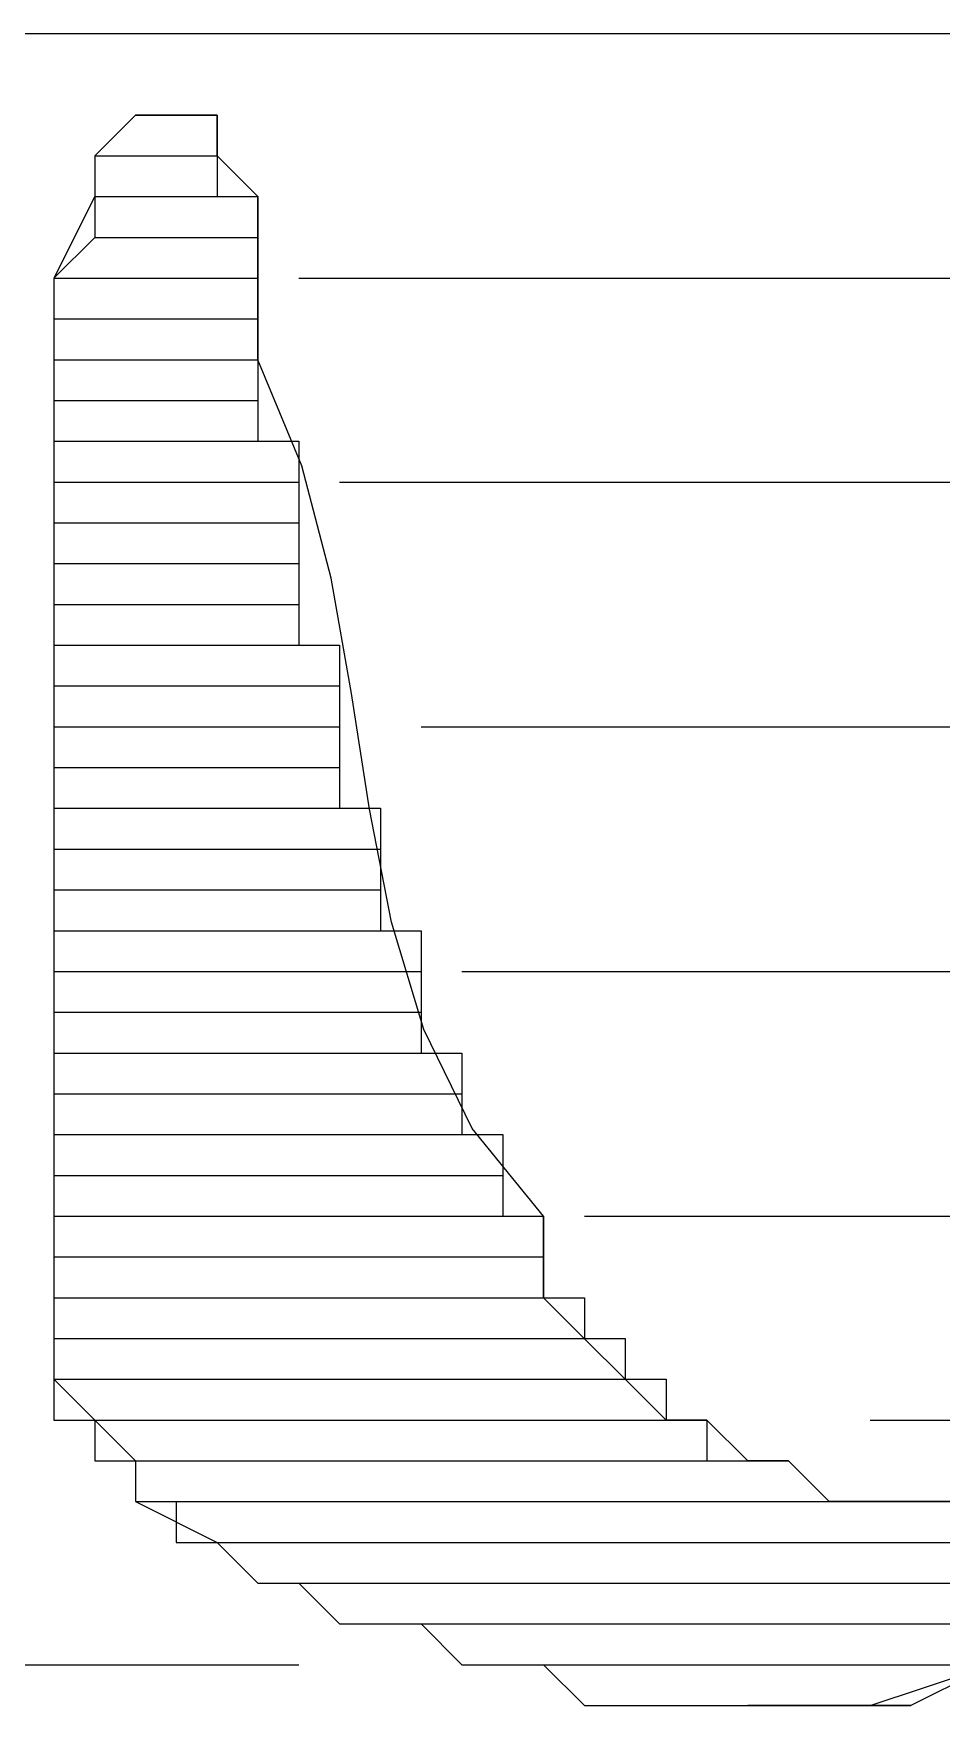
# Model space of a CAD drawing. Header units: metres. Extents: x 45 to 1207, y 17 to 774.
# Drawn here: x 964.68 to 970.02, y 27.12 to 36.96 of the extents above; entities that cross this region are included whole.
import ezdxf

# ---------------------------------------------------------------- set-up
doc = ezdxf.new("R2010")
doc.units = ezdxf.units.M

msp = doc.modelspace()

# ---------------------------------------------------------------- linework, layer by layer
for p, q in [((962.16, 36.96), (971.76, 36.96)), ((965.28, 36.48), (965.04, 36.24)), ((965.28, 36.48), (965.04, 36.24)), ((965.52, 36.48), (965.28, 36.48)), ((965.28, 36.48), (965.76, 36.48)), ((965.28, 36.48), (965.76, 36.48)), ((965.28, 36.48), (965.76, 36.48)), ((965.76, 36.48), (965.28, 36.48)), ((965.76, 36.48), (965.76, 36.24)), ((965.76, 36.24), (965.76, 36.48)), ((965.04, 36.24), (965.76, 36.24)), ((965.04, 36.24), (965.76, 36.24)), ((965.04, 36.24), (965.76, 36.24)), ((965.04, 36.24), (965.76, 36.24)), ((965.04, 36.24), (965.76, 36.24)), ((965.04, 36.24), (965.76, 36.24)), ((965.04, 36.24), (965.76, 36.24)), ((965.04, 36.24), (965.76, 36.24)), ((965.04, 36.24), (965.76, 36.24)), ((965.04, 36.24), (965.04, 36)), ((965.04, 36.24), (965.76, 36.24)), ((965.04, 36.24), (965.04, 36)), ((965.76, 36.24), (965.76, 36)), ((966, 36), (965.76, 36.24)), ((965.04, 36), (964.8, 35.52)), ((965.04, 36), (965.76, 36)), ((965.04, 36), (966.0001, 36)), ((965.04, 36), (966.0001, 36)), ((965.04, 36), (966.0001, 36)), ((965.04, 36), (966.0001, 36)), ((965.04, 36), (966.0001, 36)), ((965.04, 36), (966.0001, 36)), ((965.04, 36), (965.04, 35.76)), ((965.04, 36), (966.0001, 36)), ((966, 35.04), (966, 36)), ((966.0001, 36), (966.0001, 35.76)), ((965.04, 35.76), (964.8, 35.52)), ((965.04, 35.76), (966.0001, 35.76)), ((965.04, 35.76), (966.0001, 35.76)), ((965.04, 35.76), (966.0001, 35.76)), ((965.04, 35.76), (966.0001, 35.76)), ((966.0001, 35.76), (966.0001, 35.52)), ((964.8, 35.52), (966.0001, 35.52)), ((964.8, 35.52), (966, 35.52)), ((964.8, 35.52), (966, 35.52)), ((964.8, 35.52), (966, 35.52)), ((964.8, 35.52), (966, 35.52)), ((964.8, 35.52), (966, 35.52)), ((964.8, 35.52), (966, 35.52)), ((964.8, 35.52), (966, 35.52)), ((964.8, 35.52), (966, 35.52)), ((964.8, 35.52), (966, 35.52)), ((964.8, 35.52), (966, 35.52)), ((964.8, 35.52), (964.8, 35.28)), ((964.8, 35.52), (966, 35.52)), ((964.8, 35.52), (964.8, 29.04)), ((966, 35.52), (966, 35.28)), ((966.2401, 35.52), (972.48, 35.52)), ((964.8, 35.28), (966, 35.28)), ((964.8, 35.28), (964.8, 35.04)), ((964.8, 35.28), (966, 35.28)), ((966, 35.28), (966, 35.04)), ((964.8, 35.04), (966, 35.04)), ((964.8, 35.04), (966, 35.04)), ((964.8, 35.04), (966, 35.04)), ((964.8, 35.04), (966, 35.04)), ((964.8, 35.04), (966, 35.04)), ((964.8, 35.04), (964.8, 34.8)), ((964.8, 35.04), (966, 35.04)), ((966, 35.04), (966, 34.8)), ((964.8, 34.8), (966, 34.8)), ((964.8, 34.8), (966, 34.8)), ((964.8, 34.8), (966, 34.8)), ((964.8, 34.8), (964.8, 34.56)), ((964.8, 34.8), (966, 34.8)), ((966, 34.8), (966, 34.56)), ((964.8, 34.56), (966, 34.56)), ((964.8, 34.56), (966, 34.56)), ((964.8, 34.56), (966, 34.56)), ((964.8, 34.56), (966.24, 34.56)), ((964.8, 34.56), (966.24, 34.56)), ((964.8, 34.56), (966.24, 34.56)), ((964.8, 34.56), (966.24, 34.56)), ((964.8, 34.56), (964.8, 34.32)), ((964.8, 34.56), (966.24, 34.56)), ((966.24, 34.56), (966.24, 34.32)), ((964.8, 34.32), (966.24, 34.32)), ((964.8, 34.32), (966.24, 34.32)), ((964.8, 34.32), (966.24, 34.32)), ((964.8, 34.32), (964.8, 34.08)), ((964.8, 34.32), (966.24, 34.32)), ((966.24, 34.32), (966.24, 34.08)), ((966.48, 34.32), (972.72, 34.32)), ((964.8, 34.08), (966.24, 34.08)), ((964.8, 34.08), (964.8, 33.84)), ((964.8, 34.08), (966.24, 34.08)), ((966.24, 34.08), (966.24, 33.84)), ((964.8, 33.84), (966.24, 33.84)), ((964.8, 33.84), (966.24, 33.84)), ((964.8, 33.84), (966.24, 33.84)), ((964.8, 33.84), (966.24, 33.84)), ((964.8, 33.84), (966.24, 33.84)), ((964.8, 33.84), (964.8, 33.6)), ((964.8, 33.84), (966.24, 33.84)), ((966.24, 33.84), (966.24, 33.6)), ((964.8, 33.6), (966.24, 33.6)), ((964.8, 33.6), (966.24, 33.6)), ((964.8, 33.6), (966.24, 33.6)), ((964.8, 33.6), (966.24, 33.6)), ((964.8, 33.6), (966.24, 33.6)), ((964.8, 33.6), (964.8, 33.36)), ((964.8, 33.6), (966.24, 33.6)), ((966.24, 33.6), (966.24, 33.36)), ((964.8, 33.36), (966.24, 33.36)), ((964.8, 33.36), (966.24, 33.36)), ((964.8, 33.36), (966.24, 33.36)), ((964.8, 33.36), (966.48, 33.36)), ((964.8, 33.36), (966.48, 33.36)), ((964.8, 33.36), (964.8, 33.12)), ((964.8, 33.36), (966.48, 33.36)), ((966.48, 33.36), (966.48, 33.12)), ((964.8, 33.12), (966.48, 33.12)), ((964.8, 33.12), (964.8, 32.88)), ((964.8, 33.12), (966.48, 33.12)), ((966.48, 33.12), (966.48, 32.88)), ((964.8, 32.88), (966.48, 32.88)), ((964.8, 32.88), (964.8, 32.64)), ((964.8, 32.88), (966.48, 32.88)), ((966.48, 32.88), (966.48, 32.64)), ((966.96, 32.88), (972.72, 32.88)), ((964.8, 32.64), (966.48, 32.64)), ((964.8, 32.64), (966.48, 32.64)), ((964.8, 32.64), (966.48, 32.64)), ((964.8, 32.64), (966.48, 32.64)), ((964.8, 32.64), (966.48, 32.64)), ((964.8, 32.64), (966.48, 32.64)), ((964.8, 32.64), (966.48, 32.64)), ((964.8, 32.64), (964.8, 32.4)), ((964.8, 32.64), (966.48, 32.64)), ((966.48, 32.64), (966.48, 32.4)), ((964.8, 32.4), (966.48, 32.4)), ((964.8, 32.4), (966.72, 32.4)), ((964.8, 32.4), (966.72, 32.4)), ((964.8, 32.4), (966.72, 32.4)), ((964.8, 32.4), (966.72, 32.4)), ((964.8, 32.4), (964.8, 32.16)), ((964.8, 32.4), (966.72, 32.4)), ((966.72, 32.4), (966.72, 32.16)), ((964.8, 32.16), (966.72, 32.16)), ((964.8, 32.16), (966.72, 32.16)), ((964.8, 32.16), (966.72, 32.16)), ((964.8, 32.16), (966.72, 32.16)), ((964.8, 32.16), (966.72, 32.16)), ((964.8, 32.16), (964.8, 31.92)), ((964.8, 32.16), (966.72, 32.16)), ((966.72, 32.16), (966.72, 31.92)), ((964.8, 31.92), (966.72, 31.92)), ((964.8, 31.92), (966.72, 31.92)), ((964.8, 31.92), (966.72, 31.92)), ((964.8, 31.92), (964.8, 31.68)), ((964.8, 31.92), (966.72, 31.92)), ((966.72, 31.92), (966.72, 31.68)), ((964.8, 31.68), (966.72, 31.68)), ((964.8, 31.68), (966.72, 31.68)), ((964.8, 31.68), (966.72, 31.68)), ((964.8, 31.68), (966.72, 31.68)), ((964.8, 31.68), (966.72, 31.68)), ((964.8, 31.68), (966.72, 31.68)), ((964.8, 31.68), (966.72, 31.68)), ((964.8, 31.68), (966.72, 31.68)), ((964.8, 31.68), (966.72, 31.68)), ((964.8, 31.68), (966.72, 31.68)), ((964.8, 31.68), (966.72, 31.68)), ((964.8, 31.68), (966.96, 31.68)), ((964.8, 31.68), (966.96, 31.68)), ((964.8, 31.68), (964.8, 31.44)), ((964.8, 31.68), (966.96, 31.68)), ((966.96, 31.68), (966.96, 31.44)), ((964.8, 31.44), (966.96, 31.44)), ((964.8, 31.44), (966.96, 31.44)), ((964.8, 31.44), (966.96, 31.44)), ((964.8, 31.44), (966.96, 31.44)), ((964.8, 31.44), (966.96, 31.44)), ((964.8, 31.44), (964.8, 31.2)), ((964.8, 31.44), (966.96, 31.44)), ((966.96, 31.44), (966.96, 31.2)), ((967.2, 31.44), (972.72, 31.44)), ((964.8, 31.2), (966.96, 31.2)), ((964.8, 31.2), (966.96, 31.2)), ((964.8, 31.2), (966.96, 31.2)), ((964.8, 31.2), (966.96, 31.2)), ((964.8, 31.2), (966.96, 31.2)), ((964.8, 31.2), (966.96, 31.2)), ((964.8, 31.2), (966.96, 31.2)), ((964.8, 31.2), (966.96, 31.2)), ((964.8, 31.2), (966.96, 31.2)), ((964.8, 31.2), (964.8, 30.96)), ((964.8, 31.2), (966.96, 31.2)), ((966.96, 31.2), (966.96, 30.96)), ((964.8, 30.96), (966.96, 30.96)), ((964.8, 30.96), (966.96, 30.96)), ((964.8, 30.96), (966.96, 30.96)), ((964.8, 30.96), (966.96, 30.96)), ((964.8, 30.96), (966.96, 30.96)), ((964.8, 30.96), (967.2, 30.96)), ((964.8, 30.96), (967.2, 30.96)), ((964.8, 30.96), (967.2, 30.96)), ((964.8, 30.96), (967.2, 30.96)), ((964.8, 30.96), (967.2, 30.96)), ((964.8, 30.96), (967.2, 30.96)), ((964.8, 30.96), (964.8, 30.72)), ((964.8, 30.96), (967.2, 30.96)), ((967.2, 30.96), (967.2, 30.72)), ((964.8, 30.72), (967.2, 30.72)), ((964.8, 30.72), (967.2, 30.72)), ((964.8, 30.72), (967.2, 30.72)), ((964.8, 30.72), (964.8, 30.48)), ((964.8, 30.72), (967.2, 30.72)), ((967.2, 30.72), (967.2, 30.48)), ((964.8, 30.48), (967.2, 30.48)), ((964.8, 30.48), (967.2, 30.48)), ((964.8, 30.48), (967.2, 30.48)), ((964.8, 30.48), (967.2, 30.48)), ((964.8, 30.48), (967.2, 30.48)), ((964.8, 30.48), (967.2, 30.48)), ((964.8, 30.48), (967.2, 30.48)), ((964.8, 30.48), (967.2, 30.48)), ((964.8, 30.48), (967.2, 30.48)), ((964.8, 30.48), (967.2, 30.48)), ((964.8, 30.48), (967.2, 30.48)), ((964.8, 30.48), (967.44, 30.48)), ((964.8, 30.48), (967.44, 30.48)), ((964.8, 30.48), (964.8, 30.24)), ((964.8, 30.48), (967.44, 30.48)), ((967.44, 30.48), (967.44, 30.24)), ((964.8, 30.24), (967.44, 30.24)), ((964.8, 30.24), (967.44, 30.24)), ((964.8, 30.24), (967.44, 30.24)), ((964.8, 30.24), (967.44, 30.24)), ((964.8, 30.24), (967.44, 30.24)), ((964.8, 30.24), (967.44, 30.24)), ((964.8, 30.24), (967.44, 30.24)), ((964.8, 30.24), (967.44, 30.24)), ((964.8, 30.24), (967.44, 30.24)), ((964.8, 30.24), (967.44, 30.24)), ((964.8, 30.24), (967.44, 30.24)), ((964.8, 30.24), (967.44, 30.24)), ((964.8, 30.24), (967.44, 30.24)), ((964.8, 30.24), (967.44, 30.24)), ((964.8, 30.24), (967.44, 30.24)), ((964.8, 30.24), (964.8, 30)), ((964.8, 30.24), (967.44, 30.24)), ((967.44, 30.24), (967.44, 30)), ((964.8, 30), (967.44, 30)), ((964.8, 30), (967.44, 30)), ((964.8, 30), (967.44, 30)), ((964.8, 30), (967.44, 30)), ((964.8, 30), (967.44, 30)), ((964.8, 30), (967.44, 30)), ((964.8, 30), (967.44, 30)), ((964.8, 30), (967.68, 30)), ((964.8, 30), (967.68, 30)), ((964.8, 30), (967.68, 30)), ((964.8, 30), (967.68, 30)), ((964.8, 30), (967.68, 30)), ((964.8, 30), (967.68, 30)), ((964.8, 30), (967.68, 30)), ((964.8, 30), (967.68, 30)), ((964.8, 30), (964.8, 29.76)), ((964.8, 30), (967.68, 30)), ((967.68, 30), (967.68, 29.76)), ((967.6801, 29.52), (967.6801, 30)), ((967.92, 30), (972.0001, 30)), ((964.8, 29.76), (967.68, 29.76)), ((964.8, 29.76), (967.68, 29.76)), ((964.8, 29.76), (967.68, 29.76)), ((964.8, 29.76), (967.68, 29.76)), ((964.8, 29.76), (967.68, 29.76)), ((964.8, 29.76), (967.68, 29.76)), ((964.8, 29.76), (967.68, 29.76)), ((964.8, 29.76), (967.68, 29.76)), ((964.8, 29.76), (967.68, 29.76)), ((964.8, 29.76), (967.68, 29.76)), ((964.8, 29.76), (967.68, 29.76)), ((964.8, 29.76), (967.68, 29.76)), ((964.8, 29.76), (967.68, 29.76)), ((964.8, 29.76), (964.8, 29.52)), ((964.8, 29.76), (967.68, 29.76)), ((967.68, 29.76), (967.68, 29.52)), ((964.8, 29.52), (967.68, 29.52)), ((964.8, 29.52), (967.68, 29.52)), ((964.8, 29.52), (967.68, 29.52)), ((964.8, 29.52), (967.68, 29.52)), ((964.8, 29.52), (967.68, 29.52)), ((964.8, 29.52), (967.92, 29.52)), ((964.8, 29.52), (967.92, 29.52)), ((964.8, 29.52), (967.92, 29.52)), ((964.8, 29.52), (967.92, 29.52)), ((964.8, 29.52), (967.92, 29.52)), ((964.8, 29.52), (967.92, 29.52)), ((964.8, 29.52), (967.92, 29.52)), ((964.8, 29.52), (967.92, 29.52)), ((964.8, 29.52), (967.92, 29.52)), ((964.8, 29.52), (967.92, 29.52)), ((964.8, 29.52), (967.92, 29.52)), ((964.8, 29.52), (967.92, 29.52)), ((964.8, 29.52), (964.8, 29.28)), ((964.8, 29.52), (967.92, 29.52)), ((968.4, 28.8), (967.6801, 29.52)), ((967.92, 29.52), (967.92, 29.28)), ((964.8, 29.28), (967.92, 29.28)), ((964.8, 29.28), (967.92, 29.28)), ((964.8, 29.28), (967.92, 29.28)), ((964.8, 29.28), (967.92, 29.28)), ((964.8, 29.28), (967.92, 29.28)), ((964.8, 29.28), (967.92, 29.28)), ((964.8, 29.28), (967.92, 29.28)), ((964.8, 29.28), (967.92, 29.28)), ((964.8, 29.28), (967.92, 29.28)), ((964.8, 29.28), (967.92, 29.28)), ((964.8, 29.28), (967.92, 29.28)), ((964.8, 29.28), (968.16, 29.28)), ((964.8, 29.28), (968.16, 29.28)), ((964.8, 29.28), (968.16, 29.28)), ((964.8, 29.28), (968.16, 29.28)), ((964.8, 29.28), (968.16, 29.28)), ((964.8, 29.28), (968.16, 29.28)), ((964.8, 29.28), (968.16, 29.28)), ((964.8, 29.28), (968.16, 29.28)), ((964.8, 29.28), (968.16, 29.28)), ((964.8, 29.28), (968.16, 29.28)), ((964.8, 29.28), (968.16, 29.28)), ((964.8, 29.28), (968.16, 29.28)), ((964.8, 29.28), (968.16, 29.28)), ((964.8, 29.28), (968.16, 29.28)), ((964.8, 29.28), (964.8, 29.04)), ((964.8, 29.28), (968.16, 29.28)), ((968.16, 29.28), (968.16, 29.04)), ((964.8, 29.04), (968.16, 29.04)), ((964.8, 29.04), (968.16, 29.04)), ((964.8, 29.04), (968.16, 29.04)), ((964.8, 29.04), (968.16, 29.04)), ((964.8, 29.04), (968.16, 29.04)), ((964.8, 29.04), (968.16, 29.04)), ((964.8, 29.04), (968.16, 29.04)), ((964.8, 29.04), (968.16, 29.04)), ((964.8, 29.04), (968.16, 29.04)), ((964.8, 29.04), (968.16, 29.04)), ((964.8, 29.04), (968.16, 29.04)), ((964.8, 29.04), (968.4, 29.04)), ((964.8, 29.04), (968.4, 29.04)), ((964.8, 29.04), (968.4, 29.04)), ((964.8, 29.04), (968.4, 29.04)), ((964.8, 29.04), (968.4, 29.04)), ((964.8, 29.04), (968.4, 29.04)), ((964.8, 29.04), (968.4, 29.04)), ((964.8, 29.04), (968.4, 29.04)), ((964.8, 29.04), (968.4, 29.04)), ((964.8, 29.04), (968.4, 29.04)), ((964.8, 29.04), (968.4, 29.04)), ((964.8, 29.04), (968.4, 29.04)), ((964.8, 29.04), (968.4, 29.04)), ((964.8, 29.04), (968.4, 29.04)), ((964.8, 29.04), (964.8, 28.8)), ((964.8, 29.04), (968.4, 29.04)), ((964.8, 29.04), (965.28, 28.56)), ((968.4, 29.04), (968.4, 28.8)), ((964.8, 28.8), (968.4, 28.8)), ((964.8, 28.8), (968.4, 28.8)), ((964.8, 28.8), (968.4, 28.8)), ((964.8, 28.8), (968.4, 28.8)), ((964.8, 28.8), (968.4, 28.8)), ((965.04, 28.8), (968.4, 28.8)), ((965.04, 28.8), (968.4, 28.8)), ((965.04, 28.8), (968.64, 28.8)), ((965.04, 28.8), (968.64, 28.8)), ((965.04, 28.8), (968.64, 28.8)), ((965.04, 28.8), (968.64, 28.8)), ((965.04, 28.8), (968.64, 28.8)), ((965.04, 28.8), (968.64, 28.8)), ((965.04, 28.8), (968.64, 28.8)), ((965.04, 28.8), (968.64, 28.8)), ((965.04, 28.8), (968.64, 28.8)), ((965.04, 28.8), (968.64, 28.8)), ((965.04, 28.8), (968.64, 28.8)), ((965.04, 28.8), (968.64, 28.8)), ((965.04, 28.8), (968.64, 28.8)), ((965.04, 28.8), (968.64, 28.8)), ((965.04, 28.8), (968.64, 28.8)), ((965.04, 28.8), (968.64, 28.8)), ((965.04, 28.8), (968.64, 28.8)), ((965.04, 28.8), (968.64, 28.8)), ((965.04, 28.8), (968.64, 28.8)), ((965.04, 28.8), (968.64, 28.8)), ((965.04, 28.8), (965.04, 28.56)), ((965.04, 28.8), (968.64, 28.8)), ((968.64, 28.8), (968.4, 28.8)), ((968.64, 28.8), (968.64, 28.56)), ((968.88, 28.56), (968.64, 28.8)), ((969.6, 28.8), (970.32, 28.8)), ((965.04, 28.56), (968.64, 28.56)), ((965.04, 28.56), (968.8801, 28.56)), ((965.04, 28.56), (968.8801, 28.56)), ((965.04, 28.56), (968.8801, 28.56)), ((965.04, 28.56), (968.8801, 28.56)), ((965.04, 28.56), (968.8801, 28.56)), ((965.04, 28.56), (968.8801, 28.56)), ((965.04, 28.56), (968.8801, 28.56)), ((965.04, 28.56), (968.8801, 28.56)), ((965.04, 28.56), (968.8801, 28.56)), ((965.04, 28.56), (968.8801, 28.56)), ((965.04, 28.56), (968.8801, 28.56)), ((965.04, 28.56), (968.8801, 28.56)), ((965.04, 28.56), (968.8801, 28.56)), ((965.04, 28.56), (968.8801, 28.56)), ((965.04, 28.56), (968.8801, 28.56)), ((965.04, 28.56), (968.8801, 28.56)), ((965.04, 28.56), (968.8801, 28.56)), ((965.04, 28.56), (968.8801, 28.56)), ((965.28, 28.56), (969.1201, 28.56)), ((965.28, 28.56), (969.1201, 28.56)), ((965.28, 28.56), (969.1201, 28.56)), ((965.28, 28.56), (969.1201, 28.56)), ((965.28, 28.56), (969.1201, 28.56)), ((965.28, 28.56), (969.1201, 28.56)), ((965.28, 28.56), (969.1201, 28.56)), ((965.28, 28.56), (969.1201, 28.56)), ((965.28, 28.56), (969.1201, 28.56)), ((965.28, 28.56), (969.1201, 28.56)), ((965.28, 28.56), (969.1201, 28.56)), ((965.28, 28.56), (969.1201, 28.56)), ((965.28, 28.56), (969.1201, 28.56)), ((965.28, 28.56), (969.1201, 28.56)), ((965.28, 28.56), (965.28, 28.32)), ((965.28, 28.56), (969.1201, 28.56)), ((965.28, 28.56), (965.28, 28.32)), ((969.12, 28.56), (968.88, 28.56)), ((969.36, 28.32), (969.12, 28.56)), ((969.1201, 28.56), (969.36, 28.32)), ((965.28, 28.32), (969.36, 28.32)), ((965.28, 28.32), (969.36, 28.32)), ((965.28, 28.32), (969.36, 28.32)), ((965.28, 28.32), (969.36, 28.32)), ((965.28, 28.32), (969.36, 28.32)), ((965.28, 28.32), (969.36, 28.32)), ((965.28, 28.32), (969.36, 28.32)), ((965.28, 28.32), (969.6, 28.32)), ((965.28, 28.32), (969.6, 28.32)), ((965.28, 28.32), (969.6, 28.32)), ((965.28, 28.32), (969.6, 28.32)), ((965.28, 28.32), (969.6, 28.32)), ((965.28, 28.32), (969.6, 28.32)), ((965.28, 28.32), (969.6, 28.32)), ((965.28, 28.32), (969.6, 28.32)), ((965.28, 28.32), (970.08, 28.32)), ((965.28, 28.32), (970.08, 28.32)), ((965.28, 28.32), (972.48, 28.32)), ((965.28, 28.32), (972.48, 28.32)), ((965.28, 28.32), (972.48, 28.32)), ((965.28, 28.32), (972.48, 28.32)), ((965.28, 28.32), (972.48, 28.32)), ((965.28, 28.32), (972.48, 28.32)), ((965.28, 28.32), (965.76, 28.08)), ((965.52, 28.32), (972.48, 28.32)), ((965.52, 28.32), (972.48, 28.32)), ((965.52, 28.32), (972.24, 28.32)), ((965.52, 28.32), (972.48, 28.32)), ((965.52, 28.32), (972.24, 28.32)), ((965.52, 28.32), (972.24, 28.32)), ((965.52, 28.32), (965.52, 28.08)), ((965.52, 28.32), (972.24, 28.32)), ((970.56, 28.32), (969.36, 28.32)), ((965.52, 28.08), (972.24, 28.08)), ((965.52, 28.08), (972.24, 28.08)), ((965.52, 28.08), (972.24, 28.08)), ((965.52, 28.08), (972.24, 28.08)), ((965.52, 28.08), (972.24, 28.08)), ((965.52, 28.08), (972.24, 28.08)), ((965.52, 28.08), (972.24, 28.08)), ((965.52, 28.08), (972.24, 28.08)), ((965.52, 28.08), (972.24, 28.08)), ((965.76, 28.08), (972, 28.08)), ((965.76, 28.08), (972.24, 28.08)), ((965.76, 28.08), (972, 28.08)), ((965.76, 28.08), (972, 28.08)), ((965.76, 28.08), (972, 28.08)), ((965.76, 28.08), (972, 28.08)), ((965.76, 28.08), (972, 28.08)), ((965.76, 28.08), (972, 28.08)), ((965.76, 28.08), (966, 27.84)), ((965.76, 28.08), (972, 28.08)), ((965.76, 28.08), (966, 27.84)), ((966, 27.84), (972, 27.84)), ((966, 27.84), (972, 27.84)), ((966, 27.84), (972, 27.84)), ((966, 27.84), (971.76, 27.84)), ((966, 27.84), (972, 27.84)), ((966, 27.84), (971.76, 27.84)), ((966, 27.84), (971.76, 27.84)), ((966, 27.84), (971.76, 27.84)), ((966, 27.84), (971.76, 27.84)), ((966, 27.84), (971.76, 27.84)), ((966, 27.84), (971.76, 27.84)), ((966, 27.84), (971.76, 27.84)), ((966, 27.84), (971.76, 27.84)), ((966, 27.84), (971.76, 27.84)), ((966, 27.84), (971.76, 27.84)), ((966, 27.84), (971.76, 27.84)), ((966, 27.84), (971.76, 27.84)), ((966, 27.84), (966.2401, 27.84)), ((966.24, 27.84), (971.76, 27.84)), ((966.24, 27.84), (971.76, 27.84)), ((966.24, 27.84), (971.76, 27.84)), ((966.24, 27.84), (971.76, 27.84)), ((966.24, 27.84), (971.52, 27.84)), ((966.24, 27.84), (971.76, 27.84)), ((966.24, 27.84), (971.52, 27.84)), ((966.24, 27.84), (971.52, 27.84)), ((966.24, 27.84), (971.52, 27.84)), ((966.24, 27.84), (971.52, 27.84)), ((966.24, 27.84), (971.52, 27.84)), ((966.24, 27.84), (971.52, 27.84)), ((966.24, 27.84), (971.52, 27.84)), ((966.24, 27.84), (971.52, 27.84)), ((966.24, 27.84), (971.52, 27.84)), ((966.24, 27.84), (971.52, 27.84)), ((966.24, 27.84), (966.48, 27.6)), ((966.24, 27.84), (971.52, 27.84)), ((966.2401, 27.84), (966.48, 27.6)), ((969.6, 27.12), (971.76, 27.84)), ((966.48, 27.6), (971.52, 27.6)), ((966.48, 27.6), (971.52, 27.6)), ((966.48, 27.6), (971.52, 27.6)), ((966.48, 27.6), (971.28, 27.6)), ((966.48, 27.6), (971.52, 27.6)), ((966.48, 27.6), (971.28, 27.6)), ((966.48, 27.6), (971.28, 27.6)), ((966.48, 27.6), (971.28, 27.6)), ((966.48, 27.6), (971.28, 27.6)), ((966.48, 27.6), (971.28, 27.6)), ((966.48, 27.6), (971.28, 27.6)), ((966.48, 27.6), (971.04, 27.6)), ((966.48, 27.6), (971.28, 27.6)), ((966.48, 27.6), (966.96, 27.6)), ((966.72, 27.6), (971.04, 27.6)), ((966.72, 27.6), (971.04, 27.6)), ((966.96, 27.6), (967.2, 27.36)), ((966.96, 27.6), (971.04, 27.6)), ((966.96, 27.6), (967.2, 27.36)), ((942.48, 27.36), (966.2401, 27.36)), ((967.2, 27.36), (970.5599, 27.36)), ((967.2, 27.36), (970.32, 27.36)), ((967.2, 27.36), (970.56, 27.36)), ((967.2, 27.36), (967.6801, 27.36)), ((967.44, 27.36), (970.32, 27.36)), ((967.44, 27.36), (970.32, 27.36)), ((967.68, 27.36), (967.92, 27.12)), ((967.68, 27.36), (970.32, 27.36)), ((967.6801, 27.36), (967.92, 27.12)), ((970.32, 27.36), (969.84, 27.12)), ((967.92, 27.12), (969.84, 27.12)), ((967.92, 27.12), (969.6, 27.12)), ((967.92, 27.12), (969.84, 27.12)), ((967.92, 27.12), (969.6, 27.12)), ((968.16, 27.12), (969.36, 27.12)), ((968.16, 27.12), (969.6, 27.12)), ((968.16, 27.12), (969.1201, 27.12)), ((968.16, 27.12), (969.36, 27.12)), ((968.64, 27.12), (969.12, 27.12)), ((969.12, 27.12), (968.88, 27.12)), ((969.36, 27.12), (969.1201, 27.12)), ((969.6, 27.12), (969.36, 27.12)), ((969.84, 27.12), (969.6, 27.12))]:
    msp.add_line(p, q)
msp.add_lwpolyline([(967.6801, 30), (967.2607, 30.5152), (966.975, 31.0976), (966.7859, 31.7299), (966.6566, 32.3951), (966.5503, 33.0759), (966.43, 33.7551), (966.2589, 34.4155), (966, 35.04)])

doc.saveas('drawing.dxf')
